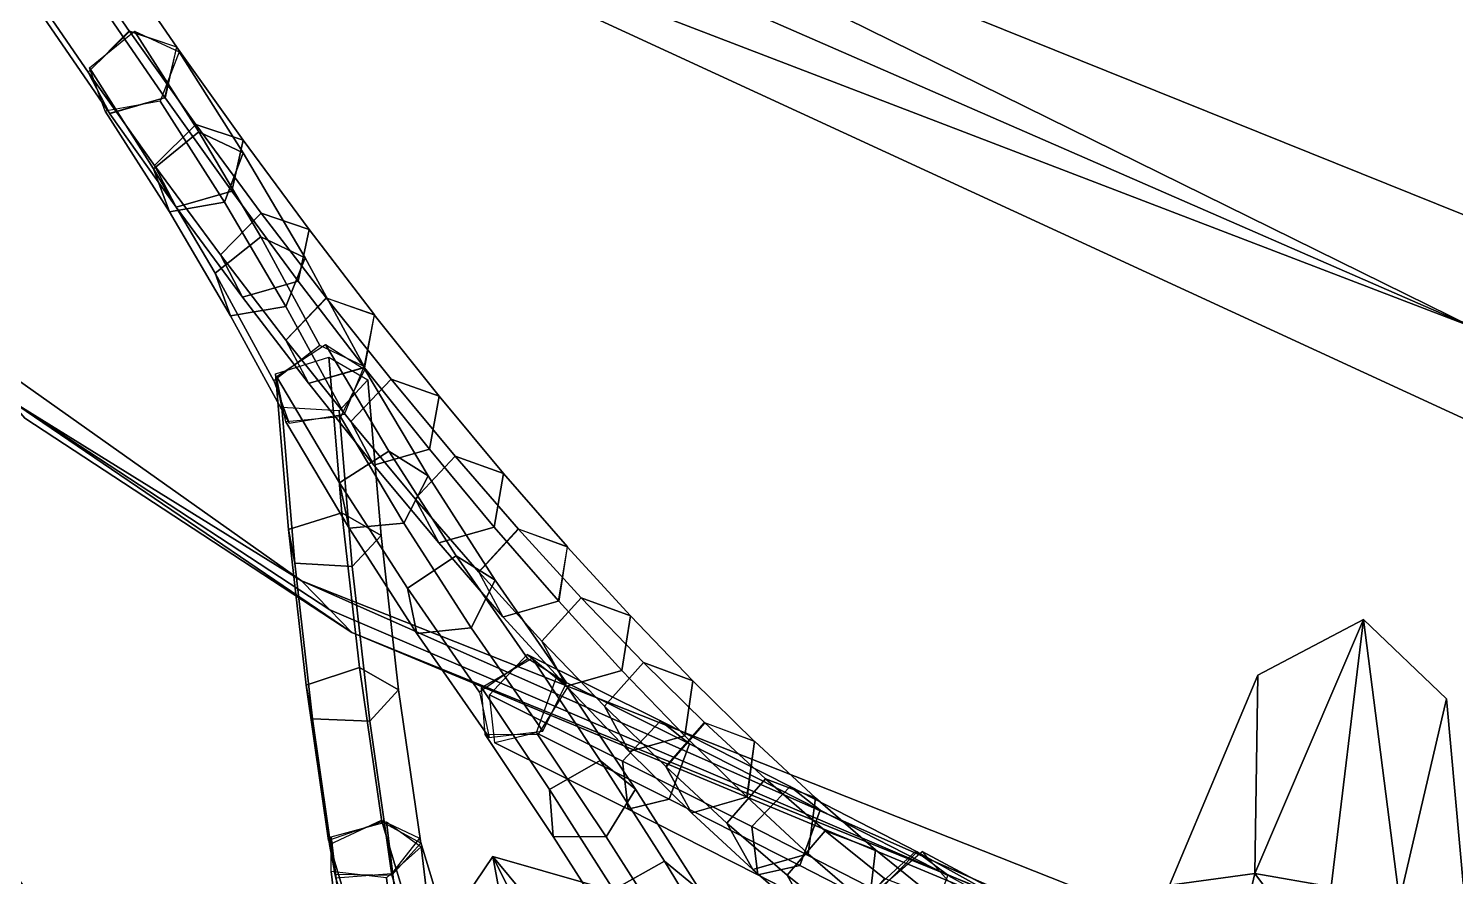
# Model space of a CAD drawing. Header units: metres. Extents: x -488 to 282, y -579 to 399.
# Drawn here: x 104.9 to 183.7, y -205.2 to -158.5 of the extents above; entities that cross this region are included whole.
import ezdxf

# ---------------------------------------------------------------- set-up
doc = ezdxf.new("R2010")
doc.units = ezdxf.units.M

msp = doc.modelspace()

# ---------------------------------------------------------------- linework, layer by layer
at = {"layer": 'coreopsi_1InfInt', "color": 3}
for points in [[(110.5027, -158.6115, 248.6593), (114.1719, -163.7625, 257.0417), (111.9059, -166.0282, 256.6413), (108.2366, -160.8772, 248.2589)], [(110.7982, -158.6127, 248.6816), (114.3435, -164.1765, 256.8507), (111.8518, -166.2084, 256.5482), (108.3064, -160.6446, 248.3791)], [(113.1174, -159.4856, 246.9776), (116.7867, -164.6366, 255.36), (114.1719, -163.7625, 257.0417), (110.5027, -158.6115, 248.6593)], [(113.2512, -159.7688, 246.8295), (116.7966, -165.3326, 254.9987), (114.3435, -164.1765, 256.8507), (110.7982, -158.6127, 248.6816)], [(112.2166, -162.4875, 245.4269), (115.7619, -168.0513, 253.5961), (116.7966, -165.3326, 254.9987), (113.2512, -159.7688, 246.8295)], [(112.4917, -162.2997, 245.5222), (116.161, -167.4507, 253.9046), (116.7867, -164.6366, 255.36), (113.1174, -159.4856, 246.9776)], [(108.2366, -160.8772, 248.2589), (111.9059, -166.0282, 256.6413), (113.099, -168.3238, 254.7085), (109.4297, -163.1728, 246.326)], [(108.3064, -160.6446, 248.3791), (111.8518, -166.2084, 256.5482), (112.7234, -168.5894, 254.5483), (109.1781, -163.0257, 246.3791)], [(109.1781, -163.0257, 246.3791), (112.7234, -168.5894, 254.5483), (115.7619, -168.0513, 253.5961), (112.2166, -162.4875, 245.4269)], [(109.4297, -163.1728, 246.326), (113.099, -168.3238, 254.7085), (116.161, -167.4507, 253.9046), (112.4917, -162.2997, 245.5222)], [(114.1719, -163.7625, 257.0417), (117.7928, -168.6656, 265.5089), (115.5429, -170.9536, 265.1459), (111.9059, -166.0282, 256.6413)], [(116.7867, -164.6366, 255.36), (120.4237, -169.562, 263.8646), (117.7928, -168.6656, 265.5089), (114.1719, -163.7625, 257.0417)], [(114.3435, -164.1765, 256.8507), (117.7582, -169.9667, 264.9882), (115.2415, -171.9579, 264.6272), (111.8518, -166.2084, 256.5482)], [(116.7966, -165.3326, 254.9987), (120.2113, -171.1229, 263.1361), (117.7582, -169.9667, 264.9882), (114.3435, -164.1765, 256.8507)], [(115.7619, -168.0513, 253.5961), (119.1516, -173.8008, 261.675), (120.2113, -171.1229, 263.1361), (116.7966, -165.3326, 254.9987)], [(116.161, -167.4507, 253.9046), (119.8243, -172.4124, 262.47), (120.4237, -169.562, 263.8646), (116.7867, -164.6366, 255.36)], [(111.9059, -166.0282, 256.6413), (115.5429, -170.9536, 265.1459), (116.7623, -173.2855, 263.2739), (113.099, -168.3238, 254.7085)], [(111.8518, -166.2084, 256.5482), (115.2415, -171.9579, 264.6272), (116.0978, -174.3139, 262.5913), (112.7234, -168.5894, 254.5483)], [(113.099, -168.3238, 254.7085), (116.7623, -173.2855, 263.2739), (119.8243, -172.4124, 262.47), (116.161, -167.4507, 253.9046)], [(112.7234, -168.5894, 254.5483), (116.0978, -174.3139, 262.5913), (119.1516, -173.8008, 261.675), (115.7619, -168.0513, 253.5961)], [(117.7928, -168.6656, 265.5089), (121.3867, -173.3517, 274.1094), (119.1529, -175.6611, 273.7844), (115.5429, -170.9536, 265.1459)], [(120.4237, -169.562, 263.8646), (124.0337, -174.2695, 272.5031), (121.3867, -173.3517, 274.1094), (117.7928, -168.6656, 265.5089)], [(117.7582, -169.9667, 264.9882), (121.0214, -175.9517, 273.0465), (118.4808, -177.9007, 272.6276), (115.2415, -171.9579, 264.6272)], [(120.2113, -171.1229, 263.1361), (123.4745, -177.1078, 271.1945), (121.0214, -175.9517, 273.0465), (117.7582, -169.9667, 264.9882)], [(119.8243, -172.4124, 262.47), (123.4604, -177.1546, 271.1703), (124.0337, -174.2695, 272.5031), (120.4237, -169.562, 263.8646)], [(115.5429, -170.9536, 265.1459), (119.1529, -175.6611, 273.7844), (120.3984, -178.0276, 271.9742), (116.7623, -173.2855, 263.2739)], [(119.1516, -173.8008, 261.675), (122.3909, -179.7436, 269.6754), (123.4745, -177.1078, 271.1945), (120.2113, -171.1229, 263.1361)], [(115.2415, -171.9579, 264.6272), (118.4808, -177.9007, 272.6276), (119.3224, -180.2308, 270.556), (116.0978, -174.3139, 262.5913)], [(116.7623, -173.2855, 263.2739), (120.3984, -178.0276, 271.9742), (123.4604, -177.1546, 271.1703), (119.8243, -172.4124, 262.47)], [(116.0978, -174.3139, 262.5913), (119.3224, -180.2308, 270.556), (122.3909, -179.7436, 269.6754), (119.1516, -173.8008, 261.675)], [(121.3635, -173.322, 274.0532), (124.9516, -177.818, 282.838), (122.7337, -180.1478, 282.5516), (119.1456, -175.6518, 273.7668)], [(124.0264, -174.2601, 272.4855), (127.6145, -178.7561, 281.2703), (124.9516, -177.818, 282.838), (121.3635, -173.322, 274.0532)], [(123.4791, -177.1784, 271.2155), (127.0672, -181.6744, 280.0002), (127.6145, -178.7561, 281.2703), (124.0264, -174.2601, 272.4855)], [(121.3348, -175.9022, 272.9286), (124.8215, -181.7738, 280.9054), (122.113, -183.5291, 280.7971), (118.6263, -177.6576, 272.8204)], [(119.1456, -175.6518, 273.7668), (122.7337, -180.1478, 282.5516), (124.0052, -182.5475, 280.8041), (120.4171, -178.0515, 272.0193)], [(123.508, -177.2711, 270.971), (126.9947, -183.1427, 278.9478), (124.8215, -181.7738, 280.9054), (121.3348, -175.9022, 272.9286)], [(121.5197, -176.6011, 273.6099), (122.2384, -185.1857, 279.614), (119.2904, -186.0981, 278.6623), (118.5717, -177.5135, 272.6582)], [(123.6786, -177.8537, 271.5606), (124.3973, -186.4382, 277.5648), (122.2384, -185.1857, 279.614), (121.5197, -176.6011, 273.6099)], [(118.5717, -177.5135, 272.6582), (119.2904, -186.0981, 278.6623), (119.645, -187.9493, 275.9731), (118.9263, -179.3647, 269.969)], [(118.6263, -177.6576, 272.8204), (122.113, -183.5291, 280.7971), (122.6325, -186.028, 278.7307), (119.1458, -180.1564, 270.754)], [(120.4171, -178.0515, 272.0193), (124.0052, -182.5475, 280.8041), (127.0672, -181.6744, 280.0002), (123.4791, -177.1784, 271.2155)], [(122.085, -179.5518, 269.3234), (122.8036, -188.1364, 275.3275), (124.3973, -186.4382, 277.5648), (123.6786, -177.8537, 271.5606)], [(122.1629, -179.8853, 269.6347), (125.6496, -185.7569, 277.6115), (126.9947, -183.1427, 278.9478), (123.508, -177.2711, 270.971)], [(124.9516, -177.818, 282.838), (128.4854, -182.0618, 291.6895), (126.2833, -184.411, 291.4421), (122.7337, -180.1478, 282.5516)], [(127.6145, -178.7561, 281.2703), (131.164, -183.0193, 290.1608), (128.4854, -182.0618, 291.6895), (124.9516, -177.818, 282.838)], [(118.9263, -179.3647, 269.969), (119.645, -187.9493, 275.9731), (122.8036, -188.1364, 275.3275), (122.085, -179.5518, 269.3234)], [(127.0672, -181.6744, 280.0002), (130.6424, -185.9692, 288.9544), (131.164, -183.0193, 290.1608), (127.6145, -178.7561, 281.2703)], [(119.1458, -180.1564, 270.754), (122.6325, -186.028, 278.7307), (125.6496, -185.7569, 277.6115), (122.1629, -179.8853, 269.6347)], [(122.7337, -180.1478, 282.5516), (126.2833, -184.411, 291.4421), (127.5804, -186.8422, 289.7583), (124.0052, -182.5475, 280.8041)], [(124.8215, -181.7738, 280.9054), (128.5395, -187.547, 288.8213), (125.8569, -189.3443, 288.7704), (122.113, -183.5291, 280.7971)], [(124.0052, -182.5475, 280.8041), (127.5804, -186.8422, 289.7583), (130.6424, -185.9692, 288.9544), (127.0672, -181.6744, 280.0002)], [(126.9947, -183.1427, 278.9478), (130.6967, -188.8902, 286.8286), (128.5395, -187.547, 288.8213), (124.8215, -181.7738, 280.9054)], [(128.4854, -182.0618, 291.6895), (131.9857, -186.0806, 300.6584), (129.7993, -188.4481, 300.4507), (126.2833, -184.411, 291.4421)], [(131.164, -183.0193, 290.1608), (134.6801, -187.0565, 299.1694), (131.9857, -186.0806, 300.6584), (128.4854, -182.0618, 291.6895)], [(125.6496, -185.7569, 277.6115), (129.3676, -191.5301, 285.5274), (130.6967, -188.8902, 286.8286), (126.9947, -183.1427, 278.9478)], [(130.6424, -185.9692, 288.9544), (134.1839, -190.0362, 298.0276), (134.6801, -187.0565, 299.1694), (131.164, -183.0193, 290.1608)], [(122.113, -183.5291, 280.7971), (125.8569, -189.3443, 288.7704), (126.3764, -191.8432, 286.7039), (122.6325, -186.028, 278.7307)], [(126.2833, -184.411, 291.4421), (129.7993, -188.4481, 300.4507), (131.1219, -190.9093, 298.8314), (127.5804, -186.8422, 289.7583)], [(122.2384, -185.1857, 279.614), (123.2107, -193.72, 285.6169), (120.2688, -194.6941, 284.7086), (119.2904, -186.0981, 278.6623)], [(124.3973, -186.4382, 277.5648), (125.3658, -194.9347, 283.5411), (123.2107, -193.72, 285.6169), (122.2384, -185.1857, 279.614)], [(122.6325, -186.028, 278.7307), (126.3764, -191.8432, 286.7039), (129.3676, -191.5301, 285.5274), (125.6496, -185.7569, 277.6115)], [(119.2904, -186.0981, 278.6623), (120.2688, -194.6941, 284.7086), (120.6234, -196.5453, 282.0193), (119.645, -187.9493, 275.9731)], [(122.8036, -188.1364, 275.3275), (123.776, -196.6707, 281.3304), (125.3658, -194.9347, 283.5411), (124.3973, -186.4382, 277.5648)], [(127.5804, -186.8422, 289.7583), (131.1219, -190.9093, 298.8314), (134.1839, -190.0362, 298.0276), (130.6424, -185.9692, 288.9544)], [(131.9632, -186.0553, 300.5999), (135.4507, -189.8719, 309.7394), (133.2798, -192.2568, 309.5719), (129.7922, -188.4402, 300.4323)], [(134.673, -187.0485, 299.151), (138.1605, -190.8652, 308.2906), (135.4507, -189.8719, 309.7394), (131.9632, -186.0553, 300.5999)], [(134.2021, -190.0566, 298.0746), (137.6896, -193.8732, 307.2141), (138.1605, -190.8652, 308.2906), (134.673, -187.0485, 299.151)], [(119.645, -187.9493, 275.9731), (120.6234, -196.5453, 282.0193), (123.776, -196.6707, 281.3304), (122.8036, -188.1364, 275.3275)], [(128.5395, -187.547, 288.8213), (132.4933, -193.2304, 296.6879), (129.8384, -195.069, 296.6938), (125.8569, -189.3443, 288.7704)], [(130.6967, -188.8902, 286.8286), (134.6335, -194.5481, 294.6602), (132.4933, -193.2304, 296.6879), (128.5395, -187.547, 288.8213)], [(129.3676, -191.5301, 285.5274), (133.3214, -197.2135, 293.394), (134.6335, -194.5481, 294.6602), (130.6967, -188.8902, 286.8286)], [(129.7922, -188.4402, 300.4323), (133.2798, -192.2568, 309.5719), (134.6276, -194.7463, 308.018), (131.1401, -190.9297, 298.8784)], [(125.8569, -189.3443, 288.7704), (129.8384, -195.069, 296.6938), (130.3579, -197.5678, 294.6274), (126.3764, -191.8432, 286.7039)], [(131.1401, -190.9297, 298.8784), (134.6276, -194.7463, 308.018), (137.6896, -193.8732, 307.2141), (134.2021, -190.0566, 298.0746)], [(135.4507, -189.8719, 309.7394), (138.8782, -193.4334, 318.9271), (136.7225, -195.8347, 318.8002), (133.2798, -192.2568, 309.5719)], [(138.1605, -190.8652, 308.2906), (141.6033, -194.4431, 317.5189), (138.8782, -193.4334, 318.9271), (135.4507, -189.8719, 309.7394)], [(137.6896, -193.8732, 307.2141), (141.1574, -197.4778, 316.5086), (141.6033, -194.4431, 317.5189), (138.1605, -190.8652, 308.2906)], [(126.3764, -191.8432, 286.7039), (130.3579, -197.5678, 294.6274), (133.3214, -197.2135, 293.394), (129.3676, -191.5301, 285.5274)], [(133.2798, -192.2568, 309.5719), (136.7225, -195.8347, 318.8002), (138.0954, -198.3508, 317.3124), (134.6276, -194.7463, 308.018)], [(132.7312, -193.2031, 296.5597), (136.49, -198.8327, 304.5872), (133.6958, -200.4418, 304.7671), (129.937, -194.8123, 296.7396)], [(132.4658, -192.9958, 296.2423), (139.8106, -196.6579, 302.7923), (137.7311, -198.8737, 303.8853), (130.3862, -195.2115, 297.3353)], [(134.0685, -194.2584, 293.7391), (141.4134, -197.9206, 300.2891), (139.8106, -196.6579, 302.7923), (132.4658, -192.9958, 296.2423)], [(134.6842, -194.7878, 294.534), (138.443, -200.4173, 302.5615), (136.49, -198.8327, 304.5872), (132.7312, -193.2031, 296.5597)], [(138.8782, -193.4334, 318.9271), (142.266, -196.7631, 328.2158), (140.1256, -199.1797, 328.1301), (136.7225, -195.8347, 318.8002)], [(141.6033, -194.4431, 317.5189), (145.0063, -197.7881, 326.8488), (142.266, -196.7631, 328.2158), (138.8782, -193.4334, 318.9271)], [(123.2107, -193.72, 285.6169), (124.4373, -202.2164, 291.6273), (121.5033, -203.2518, 290.7622), (120.2688, -194.6941, 284.7086)], [(125.3658, -194.9347, 283.5411), (126.5876, -203.3932, 289.5248), (124.4373, -202.2164, 291.6273), (123.2107, -193.72, 285.6169)], [(132.9509, -197.3127, 293.2847), (140.2957, -200.9749, 299.8347), (141.4134, -197.9206, 300.2891), (134.0685, -194.2584, 293.7391)], [(134.6276, -194.7463, 308.018), (138.0954, -198.3508, 317.3124), (141.1574, -197.4778, 316.5086), (137.6896, -193.8732, 307.2141)], [(141.1574, -197.4778, 316.5086), (144.5851, -200.8477, 325.9054), (145.0063, -197.7881, 326.8488), (141.6033, -194.4431, 317.5189)], [(120.2688, -194.6941, 284.7086), (121.5033, -203.2518, 290.7622), (121.858, -205.103, 288.073), (120.6234, -196.5453, 282.0193)], [(123.776, -196.6707, 281.3304), (125.0026, -205.1671, 287.3408), (126.5876, -203.3932, 289.5248), (125.3658, -194.9347, 283.5411)], [(129.937, -194.8123, 296.7396), (133.6958, -200.4418, 304.7671), (133.8959, -203.0359, 302.8542), (130.1371, -197.4064, 294.8267)], [(130.3862, -195.2115, 297.3353), (137.7311, -198.8737, 303.8853), (138.0292, -201.5264, 302.0679), (130.6843, -197.8642, 295.5179)], [(133.0567, -197.4247, 293.4467), (136.8155, -203.0543, 301.4742), (138.443, -200.4173, 302.5615), (134.6842, -194.7878, 294.534)], [(136.7225, -195.8347, 318.8002), (140.1256, -199.1797, 328.1301), (141.5231, -201.7207, 326.7092), (138.0954, -198.3508, 317.3124)], [(120.6234, -196.5453, 282.0193), (121.858, -205.103, 288.073), (125.0026, -205.1671, 287.3408), (123.776, -196.6707, 281.3304)], [(139.8106, -196.6579, 302.7923), (146.9767, -200.2818, 309.5251), (144.865, -202.4815, 310.5887), (137.7311, -198.8737, 303.8853)], [(141.4134, -197.9206, 300.2891), (148.6317, -201.5707, 307.0697), (146.9767, -200.2818, 309.5251), (139.8106, -196.6579, 302.7923)], [(142.2442, -196.7422, 328.1553), (145.6122, -199.8588, 337.6001), (143.4868, -202.2897, 337.5559), (140.1187, -199.1732, 328.1111)], [(144.9995, -197.7815, 326.8298), (148.3676, -200.8981, 336.2746), (145.6122, -199.8588, 337.6001), (142.2442, -196.7422, 328.1553)], [(130.1371, -197.4064, 294.8267), (133.8959, -203.0359, 302.8542), (136.8155, -203.0543, 301.4742), (133.0567, -197.4247, 293.4467)], [(130.6843, -197.8642, 295.5179), (138.0292, -201.5264, 302.0679), (140.2957, -200.9749, 299.8347), (132.9509, -197.3127, 293.2847)], [(138.0954, -198.3508, 317.3124), (141.5231, -201.7207, 326.7092), (144.5851, -200.8477, 325.9054), (141.1574, -197.4778, 316.5086)], [(140.2957, -200.9749, 299.8347), (147.514, -204.625, 306.6153), (148.6317, -201.5707, 307.0697), (141.4134, -197.9206, 300.2891)], [(144.6026, -200.8644, 325.954), (147.9707, -203.981, 335.3988), (148.3676, -200.8981, 336.2746), (144.9995, -197.7815, 326.8298)], [(136.49, -198.8327, 304.5872), (140.0363, -204.3821, 312.7385), (137.226, -205.9665, 312.8825), (133.6958, -200.4418, 304.7671)], [(138.443, -200.4173, 302.5615), (142.0156, -206.007, 310.771), (140.0363, -204.3821, 312.7385), (136.49, -198.8327, 304.5872)], [(137.7311, -198.8737, 303.8853), (144.865, -202.4815, 310.5887), (145.1952, -205.1503, 308.8007), (138.0292, -201.5264, 302.0679)], [(140.1187, -199.1732, 328.1111), (143.4868, -202.2897, 337.5559), (144.9087, -204.8541, 336.2026), (141.5406, -201.7375, 326.7578)], [(145.6122, -199.8588, 337.6001), (148.9148, -202.7188, 347.0742), (146.8042, -205.1629, 347.0719), (143.4868, -202.2897, 337.5559)], [(148.3676, -200.8981, 336.2746), (151.685, -203.7713, 345.7906), (148.9148, -202.7188, 347.0742), (145.6122, -199.8588, 337.6001)], [(133.6958, -200.4418, 304.7671), (137.226, -205.9665, 312.8825), (137.4422, -208.5854, 311.0054), (133.8959, -203.0359, 302.8542)], [(136.8155, -203.0543, 301.4742), (140.3882, -208.644, 309.6837), (142.0156, -206.007, 310.771), (138.443, -200.4173, 302.5615)], [(146.9767, -200.2818, 309.5251), (153.9746, -203.8728, 316.4497), (151.8316, -206.0564, 317.4831), (144.865, -202.4815, 310.5887)], [(148.6317, -201.5707, 307.0697), (155.6806, -205.1877, 314.0436), (153.9746, -203.8728, 316.4497), (146.9767, -200.2818, 309.5251)], [(138.0292, -201.5264, 302.0679), (145.1952, -205.1503, 308.8007), (147.514, -204.625, 306.6153), (140.2957, -200.9749, 299.8347)], [(141.5406, -201.7375, 326.7578), (144.9087, -204.8541, 336.2026), (147.9707, -203.981, 335.3988), (144.6026, -200.8644, 325.954)], [(147.9707, -203.981, 335.3988), (151.3122, -206.8758, 344.9832), (151.685, -203.7713, 345.7906), (148.3676, -200.8981, 336.2746)], [(124.6947, -202.2143, 291.5407), (125.716, -210.6578, 297.699), (122.6642, -211.4958, 297.0562), (121.6429, -203.0522, 290.8979)], [(126.6095, -203.5915, 289.3348), (127.6307, -212.0351, 295.4931), (125.716, -210.6578, 297.699), (124.6947, -202.2143, 291.5407)], [(143.4868, -202.2897, 337.5559), (146.8042, -205.1629, 347.0719), (148.2502, -207.7489, 345.787), (144.9087, -204.8541, 336.2026)], [(147.514, -204.625, 306.6153), (154.563, -208.242, 313.5891), (155.6806, -205.1877, 314.0436), (148.6317, -201.5707, 307.0697)], [(121.6429, -203.0522, 290.8979), (122.6642, -211.4958, 297.0562), (122.6644, -213.3987, 294.447), (121.6431, -204.9552, 288.2887)], [(133.8959, -203.0359, 302.8542), (137.4422, -208.5854, 311.0054), (140.3882, -208.644, 309.6837), (136.8155, -203.0543, 301.4742)], [(144.865, -202.4815, 310.5887), (151.8316, -206.0564, 317.4831), (152.1931, -208.7412, 315.7253), (145.1952, -205.1503, 308.8007)], [(148.9148, -202.7188, 347.0742), (152.1718, -205.3413, 356.6324), (150.0758, -207.7976, 356.6725), (146.8042, -205.1629, 347.0719)], [(151.685, -203.7713, 345.7906), (154.9565, -206.406, 355.3912), (152.1718, -205.3413, 356.6324), (148.9148, -202.7188, 347.0742)], [(124.695, -205.3111, 287.2947), (125.7162, -213.7546, 293.4529), (127.6307, -212.0351, 295.4931), (126.6095, -203.5915, 289.3348)], [(151.3122, -206.8758, 344.9832), (154.6075, -209.5303, 354.6526), (154.9565, -206.406, 355.3912), (151.685, -203.7713, 345.7906)], [(154.2568, -203.855, 316.2559), (161.3344, -207.6384, 323.0275), (159.0464, -209.6094, 324.3177), (151.9688, -205.826, 317.5462)], [(155.692, -205.4682, 313.8545), (162.7696, -209.2516, 320.6261), (161.3344, -207.6384, 323.0275), (154.2568, -203.855, 316.2559)], [(140.0363, -204.3821, 312.7385), (143.3759, -209.8596, 321.0246), (140.5504, -211.4195, 321.1323), (137.226, -205.9665, 312.8825)], [(142.0156, -206.007, 310.771), (145.38, -211.5242, 319.1164), (143.3759, -209.8596, 321.0246), (140.0363, -204.3821, 312.7385)], [(144.9087, -204.8541, 336.2026), (148.2502, -207.7489, 345.787), (151.3122, -206.8758, 344.9832), (147.9707, -203.981, 335.3988)], [(145.1952, -205.1503, 308.8007), (152.1931, -208.7412, 315.7253), (154.563, -208.242, 313.5891), (147.514, -204.625, 306.6153)], [(121.6431, -204.9552, 288.2887), (122.6644, -213.3987, 294.447), (125.7162, -213.7546, 293.4529), (124.695, -205.3111, 287.2947)], [(146.8042, -205.1629, 347.0719), (150.0758, -207.7976, 356.6725), (151.5455, -210.4034, 355.4565), (148.2502, -207.7489, 345.787)]]:
    msp.add_3dface(points, dxfattribs=at)
at = {"layer": 'coreopsi_1Pdcel', "color": 3}
for points in [[(124.4185, -202.1316, 291.5664), (126.9071, -210.3783, 297.5714), (124.0401, -211.7157, 296.9229), (121.5515, -203.4689, 290.918)], [(126.5276, -203.123, 289.3309), (129.0162, -211.3697, 295.3358), (126.9071, -210.3783, 297.5714), (124.4185, -202.1316, 291.5664)], [(124.9838, -205.0823, 287.2799), (127.4723, -213.329, 293.2849), (129.0162, -211.3697, 295.3358), (126.5276, -203.123, 289.3309)], [(121.5515, -203.4689, 290.918), (124.0401, -211.7157, 296.9229), (124.3947, -213.5668, 294.2337), (121.9061, -205.3201, 288.2288)], [(153.9082, -203.8374, 316.3749), (160.0168, -207.2383, 324.2094), (157.7286, -209.3444, 325.0793), (151.6199, -205.9435, 317.2448)], [(155.8506, -205.2783, 314.235), (161.9592, -208.6792, 322.0695), (160.0168, -207.2383, 324.2094), (153.9082, -203.8374, 316.3749)], [(121.9061, -205.3201, 288.2288), (124.3947, -213.5668, 294.2337), (127.4723, -213.329, 293.2849), (124.9838, -205.0823, 287.2799)]]:
    msp.add_3dface(points, dxfattribs=at)
at = {"layer": 'coreopsi_1Pdncle', "color": 3}
for points in [[(73.6075, -105.0124, 166.332), (110.5264, -158.6454, 248.7128), (108.2441, -160.8879, 248.2757), (71.3251, -107.2549, 165.8949)], [(76.2059, -105.8632, 164.6136), (113.1249, -159.4962, 246.9944), (110.5264, -158.6454, 248.7128), (73.6075, -105.0124, 166.332)], [(75.5537, -108.6395, 163.0984), (112.4727, -162.2725, 245.4792), (113.1249, -159.4962, 246.9944), (76.2059, -105.8632, 164.6136)], [(71.3251, -107.2549, 165.8949), (108.2441, -160.8879, 248.2757), (109.4107, -163.1456, 246.283), (72.4917, -109.5126, 163.9022)], [(72.4917, -109.5126, 163.9022), (109.4107, -163.1456, 246.283), (112.4727, -162.2725, 245.4792), (75.5537, -108.6395, 163.0984)]]:
    msp.add_3dface(points, dxfattribs=at)
at = {"layer": 'coreopsi_1Petal1', "color": 3}
for points in [[(178.6146, -191.0679, 373.6129), (172.7835, -194.1389, 374.1885), (172.6123, -205.0746, 368.268)], [(178.6146, -191.0679, 373.6129), (172.6123, -205.0746, 368.268), (172.7835, -194.1389, 374.1885)], [(178.6146, -191.0679, 373.6129), (172.6123, -205.0746, 368.268), (176.8196, -205.8134, 366.6758)], [(178.6146, -191.0679, 373.6129), (176.8196, -205.8134, 366.6758), (172.6123, -205.0746, 368.268)], [(176.8196, -205.8134, 366.6758), (180.6015, -206.5648, 365.2202), (178.6146, -191.0679, 373.6129)], [(176.8196, -205.8134, 366.6758), (178.6146, -191.0679, 373.6129), (180.6015, -206.5648, 365.2202)], [(180.6015, -206.5648, 365.2202), (183.1903, -195.4395, 369.9106), (178.6146, -191.0679, 373.6129)], [(180.6015, -206.5648, 365.2202), (178.6146, -191.0679, 373.6129), (183.1903, -195.4395, 369.9106)], [(172.6123, -205.0746, 368.268), (172.7835, -194.1389, 374.1885), (167.9051, -205.7193, 368.1774)], [(172.6123, -205.0746, 368.268), (167.9051, -205.7193, 368.1774), (172.7835, -194.1389, 374.1885)], [(184.1603, -206.223, 363.1697), (183.1903, -195.4395, 369.9106), (180.6015, -206.5648, 365.2202)], [(184.1603, -206.223, 363.1697), (180.6015, -206.5648, 365.2202), (183.1903, -195.4395, 369.9106)], [(130.573, -204.1287, 436.1413), (126.2454, -210.5325, 436.7711), (133.9837, -222.6753, 434.4911)], [(130.573, -204.1287, 436.1413), (133.9837, -222.6753, 434.4911), (126.2454, -210.5325, 436.7711)], [(143.7296, -219.9827, 433.3573), (138.7175, -206.4716, 434.7128), (130.573, -204.1287, 436.1413)], [(143.7296, -219.9827, 433.3573), (130.573, -204.1287, 436.1413), (138.7175, -206.4716, 434.7128)], [(139.0873, -221.2095, 433.8903), (143.7296, -219.9827, 433.3573), (130.573, -204.1287, 436.1413)], [(139.0873, -221.2095, 433.8903), (130.573, -204.1287, 436.1413), (143.7296, -219.9827, 433.3573)], [(130.573, -204.1287, 436.1413), (133.9837, -222.6753, 434.4911), (139.0873, -221.2095, 433.8903)], [(130.573, -204.1287, 436.1413), (139.0873, -221.2095, 433.8903), (133.9837, -222.6753, 434.4911)], [(172.6123, -205.0746, 368.268), (167.9051, -205.7193, 368.1774), (171.6934, -208.9711, 362.1256)], [(172.6123, -205.0746, 368.268), (171.6934, -208.9711, 362.1256), (167.9051, -205.7193, 368.1774)], [(172.6123, -205.0746, 368.268), (171.6934, -208.9711, 362.1256), (175.1206, -208.4393, 361.1454)], [(172.6123, -205.0746, 368.268), (175.1206, -208.4393, 361.1454), (171.6934, -208.9711, 362.1256)], [(176.8196, -205.8134, 366.6758), (172.6123, -205.0746, 368.268), (175.1206, -208.4393, 361.1454)], [(176.8196, -205.8134, 366.6758), (175.1206, -208.4393, 361.1454), (172.6123, -205.0746, 368.268)]]:
    msp.add_3dface(points, dxfattribs=at)
at = {"layer": 'coreopsi_Leaf', "color": 3}
for points in [[(117.9559, -142.0999, 270.9321), (184.6524, -174.9418, 316.7508), (117.3762, -145.5821, 269.271)], [(117.9559, -142.0999, 270.9321), (117.3762, -145.5821, 269.271), (184.6524, -174.9418, 316.7508)], [(117.9559, -142.0999, 270.9321), (186.8837, -169.8564, 318.1893), (184.6524, -174.9418, 316.7508)], [(117.9559, -142.0999, 270.9321), (184.6524, -174.9418, 316.7508), (186.8837, -169.8564, 318.1893)], [(117.3762, -145.5821, 269.271), (184.6524, -174.9418, 316.7508), (116.4614, -148.7844, 267.1401)], [(117.3762, -145.5821, 269.271), (116.4614, -148.7844, 267.1401), (184.6524, -174.9418, 316.7508)], [(116.4614, -148.7844, 267.1401), (184.6524, -174.9418, 316.7508), (185.686, -180.6897, 312.5897)], [(116.4614, -148.7844, 267.1401), (185.686, -180.6897, 312.5897), (184.6524, -174.9418, 316.7508)], [(102.6706, -176.669, 208.6234), (120.0051, -188.9285, 225.0756), (103.8438, -178.9107, 206.3869)], [(102.6706, -176.669, 208.6234), (103.8438, -178.9107, 206.3869), (120.0051, -188.9285, 225.0756)], [(120.0051, -188.9285, 225.0756), (121.5655, -190.5391, 222.0697), (103.8438, -178.9107, 206.3869)], [(120.0051, -188.9285, 225.0756), (103.8438, -178.9107, 206.3869), (121.5655, -190.5391, 222.0697)], [(103.8438, -178.9107, 206.3869), (121.5655, -190.5391, 222.0697), (122.7877, -191.7892, 218.6951)], [(103.8438, -178.9107, 206.3869), (122.7877, -191.7892, 218.6951), (121.5655, -190.5391, 222.0697)], [(103.8438, -178.9107, 206.3869), (122.7877, -191.7892, 218.6951), (104.7394, -179.9695, 203.4991)], [(103.8438, -178.9107, 206.3869), (104.7394, -179.9695, 203.4991), (122.7877, -191.7892, 218.6951)], [(85.7972, -184.5937, 66.7712), (119.1496, -229.315, 75.3882), (85.3502, -185.377, 64.4161)], [(85.7972, -184.5937, 66.7712), (85.3502, -185.377, 64.4161), (119.1496, -229.315, 75.3882)], [(85.7972, -184.5937, 66.7712), (120.7972, -227.9486, 78.4162), (119.1496, -229.315, 75.3882)], [(85.7972, -184.5937, 66.7712), (119.1496, -229.315, 75.3882), (120.7972, -227.9486, 78.4162)], [(85.3502, -185.377, 64.4161), (119.1496, -229.315, 75.3882), (84.7757, -185.7794, 61.9585)], [(85.3502, -185.377, 64.4161), (84.7757, -185.7794, 61.9585), (119.1496, -229.315, 75.3882)], [(84.7757, -185.7794, 61.9585), (119.1496, -229.315, 75.3882), (119.8418, -230.2882, 70.9094)], [(84.7757, -185.7794, 61.9585), (119.8418, -230.2882, 70.9094), (119.1496, -229.315, 75.3882)], [(120.0051, -188.9285, 225.0756), (183.07, -216.8782, 272.9145), (121.5655, -190.5391, 222.0697)], [(120.0051, -188.9285, 225.0756), (121.5655, -190.5391, 222.0697), (183.07, -216.8782, 272.9145)], [(120.0051, -188.9285, 225.0756), (182.0531, -213.4982, 277.1514), (183.07, -216.8782, 272.9145)], [(120.0051, -188.9285, 225.0756), (183.07, -216.8782, 272.9145), (182.0531, -213.4982, 277.1514)], [(121.5655, -190.5391, 222.0697), (183.07, -216.8782, 272.9145), (122.7877, -191.7892, 218.6951)], [(121.5655, -190.5391, 222.0697), (122.7877, -191.7892, 218.6951), (183.07, -216.8782, 272.9145)], [(122.7877, -191.7892, 218.6951), (183.07, -216.8782, 272.9145), (187.4597, -218.0591, 267.7328)], [(122.7877, -191.7892, 218.6951), (187.4597, -218.0591, 267.7328), (183.07, -216.8782, 272.9145)], [(96.4996, -194.9601, 170.585), (111.5044, -215.4198, 164.8861), (96.3174, -194.0022, 167.5334)], [(96.4996, -194.9601, 170.585), (96.3174, -194.0022, 167.5334), (111.5044, -215.4198, 164.8861)], [(96.7289, -194.5723, 173.9317), (111.3703, -217.027, 172.237), (96.4996, -194.9601, 170.585)], [(96.7289, -194.5723, 173.9317), (96.4996, -194.9601, 170.585), (111.3703, -217.027, 172.237)], [(111.3703, -217.027, 172.237), (111.5629, -216.503, 168.5285), (96.4996, -194.9601, 170.585)], [(111.3703, -217.027, 172.237), (96.4996, -194.9601, 170.585), (111.5629, -216.503, 168.5285)], [(96.4996, -194.9601, 170.585), (111.5629, -216.503, 168.5285), (111.5044, -215.4198, 164.8861)], [(96.4996, -194.9601, 170.585), (111.5044, -215.4198, 164.8861), (111.5629, -216.503, 168.5285)]]:
    msp.add_3dface(points, dxfattribs=at)

doc.saveas('drawing.dxf')
